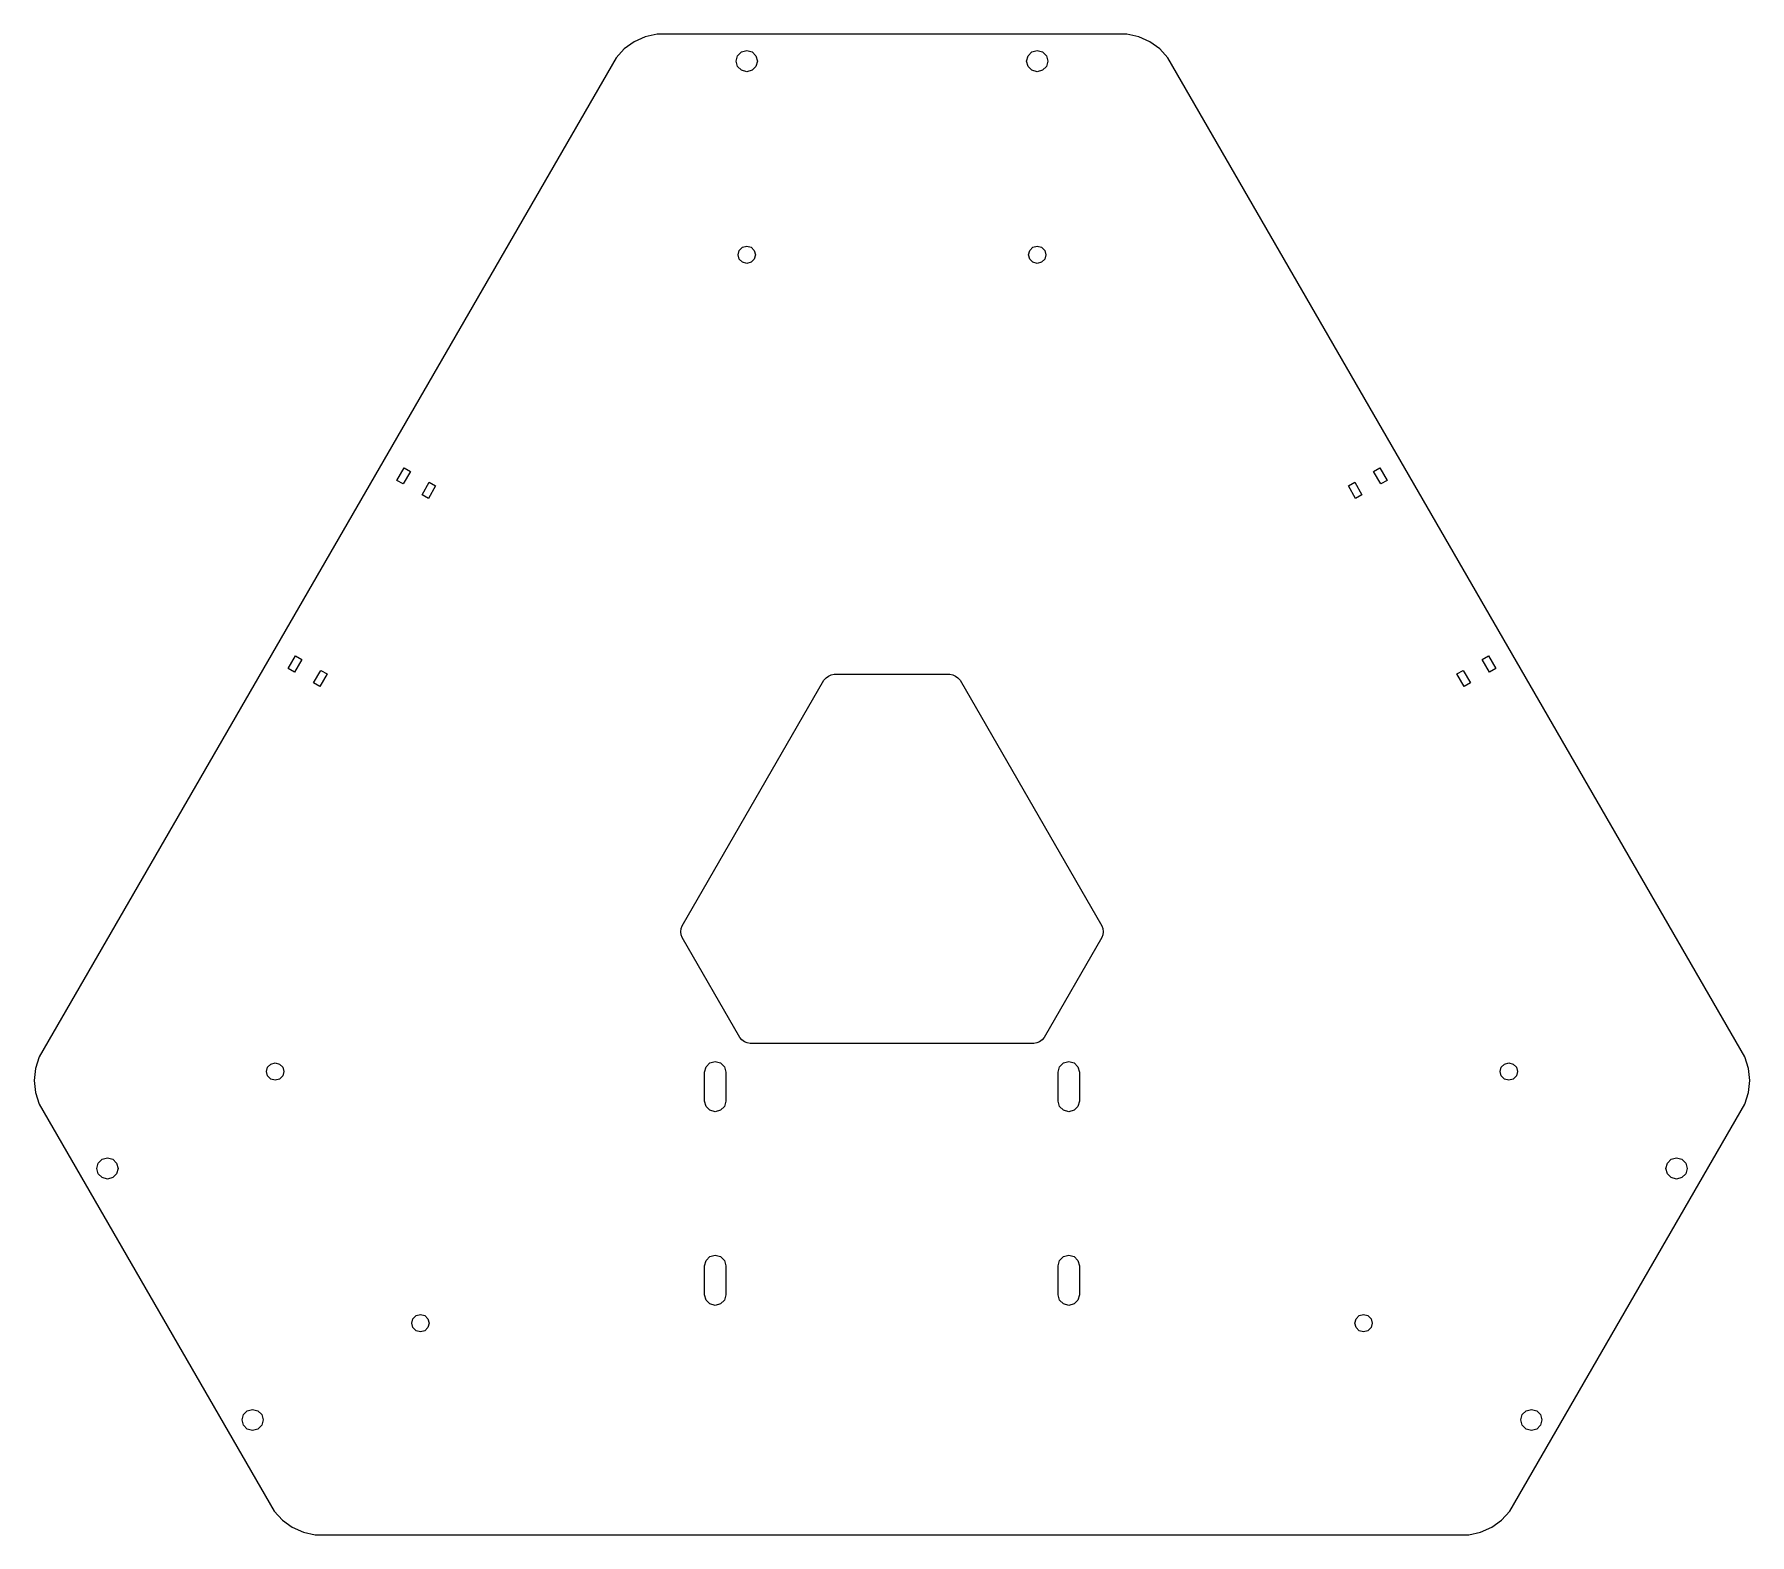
# Model space of a CAD drawing. Header units: metres. Extents: x -177 to 177, y -135 to 175.
import ezdxf

# ---------------------------------------------------------------- set-up
doc = ezdxf.new("R2010")
doc.units = ezdxf.units.M

msp = doc.modelspace()

# ---------------------------------------------------------------- linework, layer by layer
for p, q in [((-53.2676, 173.769), (-55.2971, 172.294)), ((-50.9758, 174.789), (-53.2676, 173.769)), ((-48.5219, 175.311), (-50.9758, 174.789)), ((48.5219, 175.311), (-48.5219, 175.311)), ((50.9758, 174.789), (48.5219, 175.311)), ((53.2676, 173.769), (50.9758, 174.789)), ((55.2971, 172.294), (53.2676, 173.769)), ((-56.9758, 170.43), (-176.085, -35.8726)), ((-55.2971, 172.294), (-56.9758, 170.43)), ((-32.2, 169.777), (-31.9052, 170.877)), ((-31.9052, 170.877), (-31.1, 171.682)), ((-31.1, 171.682), (-30, 171.977)), ((-30, 171.977), (-28.9, 171.682)), ((-28.9, 171.682), (-28.0947, 170.877)), ((-28.0947, 170.877), (-27.8, 169.777)), ((27.8, 169.777), (28.0947, 170.877)), ((28.0947, 170.877), (28.9, 171.682)), ((28.9, 171.682), (30, 171.977)), ((30, 171.977), (31.1, 171.682)), ((31.1, 171.682), (31.9052, 170.877)), ((31.9052, 170.877), (32.2, 169.777)), ((56.9758, 170.43), (55.2971, 172.294)), ((176.085, -35.8726), (56.9758, 170.43)), ((-31.9052, 168.677), (-32.2, 169.777)), ((-31.1, 167.871), (-31.9052, 168.677)), ((-30, 167.577), (-31.1, 167.871)), ((-28.9, 167.871), (-30, 167.577)), ((-28.0947, 168.677), (-28.9, 167.871)), ((-27.8, 169.777), (-28.0947, 168.677)), ((28.0947, 168.677), (27.8, 169.777)), ((28.9, 167.871), (28.0947, 168.677)), ((30, 167.577), (28.9, 167.871)), ((31.1, 167.871), (30, 167.577)), ((31.9052, 168.677), (31.1, 167.871)), ((32.2, 169.777), (31.9052, 168.677)), ((-31.5588, 130.677), (-30.9, 131.336)), ((-30.9, 131.336), (-30, 131.577)), ((-30, 131.577), (-29.1, 131.336)), ((-29.1, 131.336), (-28.4411, 130.677)), ((28.4411, 130.677), (29.1, 131.336)), ((29.1, 131.336), (30, 131.577)), ((30, 131.577), (30.9, 131.336)), ((30.9, 131.336), (31.5588, 130.677)), ((-31.8, 129.777), (-31.5588, 130.677)), ((-31.5588, 128.877), (-31.8, 129.777)), ((-30.9, 128.218), (-31.5588, 128.877)), ((-30, 127.977), (-30.9, 128.218)), ((-29.1, 128.218), (-30, 127.977)), ((-28.4411, 128.877), (-29.1, 128.218)), ((-28.4411, 130.677), (-28.2, 129.777)), ((-28.2, 129.777), (-28.4411, 128.877)), ((28.2, 129.777), (28.4411, 130.677)), ((28.4411, 128.877), (28.2, 129.777)), ((29.1, 128.218), (28.4411, 128.877)), ((30, 127.977), (29.1, 128.218)), ((30.9, 128.218), (30, 127.977)), ((31.5588, 128.877), (30.9, 128.218)), ((31.5588, 130.677), (31.8, 129.777)), ((31.8, 129.777), (31.5588, 128.877)), ((-102.244, 83.1894), (-100.744, 85.7875)), ((-99.4451, 85.0375), (-100.945, 82.4394)), ((-100.744, 85.7875), (-99.4451, 85.0375)), ((99.4451, 85.0375), (100.744, 85.7875)), ((100.945, 82.4394), (99.4451, 85.0375)), ((100.744, 85.7875), (102.244, 83.1894)), ((-100.945, 82.4394), (-102.244, 83.1894)), ((-97.048, 80.1894), (-95.548, 82.7875)), ((-94.2489, 82.0375), (-95.7489, 79.4394)), ((-95.548, 82.7875), (-94.2489, 82.0375)), ((94.2489, 82.0375), (95.548, 82.7875)), ((95.7489, 79.4394), (94.2489, 82.0375)), ((95.548, 82.7875), (97.048, 80.1894)), ((102.244, 83.1894), (100.945, 82.4394)), ((-95.7489, 79.4394), (-97.048, 80.1894)), ((97.048, 80.1894), (95.7489, 79.4394)), ((-124.666, 44.3532), (-123.166, 46.9513)), ((-121.867, 46.2013), (-123.367, 43.6032)), ((-123.166, 46.9513), (-121.867, 46.2013)), ((121.867, 46.2013), (123.166, 46.9513)), ((123.367, 43.6032), (121.867, 46.2013)), ((123.166, 46.9513), (124.666, 44.3532)), ((-123.367, 43.6032), (-124.666, 44.3532)), ((-119.47, 41.3532), (-117.97, 43.9513)), ((-116.671, 43.2013), (-118.171, 40.6032)), ((-117.97, 43.9513), (-116.671, 43.2013)), ((-13.6272, 42.3922), (-13.1198, 42.7609)), ((-13.1198, 42.7609), (-12.5468, 43.016)), ((-12.5468, 43.016), (-11.9333, 43.1464)), ((-11.9333, 43.1464), (11.9333, 43.1464)), ((11.9333, 43.1464), (12.5468, 43.016)), ((12.5468, 43.016), (13.1198, 42.7609)), ((13.1198, 42.7609), (13.6272, 42.3922)), ((116.671, 43.2013), (117.97, 43.9513)), ((118.171, 40.6032), (116.671, 43.2013)), ((117.97, 43.9513), (119.47, 41.3532)), ((124.666, 44.3532), (123.367, 43.6032)), ((-118.171, 40.6032), (-119.47, 41.3532)), ((-43.3325, -8.7982), (-14.0468, 41.9262)), ((-14.0468, 41.9262), (-13.6272, 42.3922)), ((13.6272, 42.3922), (14.0468, 41.9262)), ((14.0468, 41.9262), (43.3325, -8.7982)), ((119.47, 41.3532), (118.171, 40.6032)), ((-43.5919, -10.0184), (-43.5263, -9.3947)), ((-43.5263, -10.6421), (-43.5919, -10.0184)), ((-43.5263, -9.3947), (-43.3325, -8.7982)), ((43.3325, -8.7982), (43.5263, -9.3947)), ((43.5263, -9.3947), (43.5919, -10.0184)), ((43.5919, -10.0184), (43.5263, -10.6421)), ((-43.3325, -11.2386), (-43.5263, -10.6421)), ((-31.3992, -31.9078), (-43.3325, -11.2386)), ((43.3325, -11.2386), (31.3992, -31.9078)), ((43.5263, -10.6421), (43.3325, -11.2386)), ((-30.9795, -32.3738), (-31.3992, -31.9078)), ((-30.4721, -32.7425), (-30.9795, -32.3738)), ((-29.8992, -32.9976), (-30.4721, -32.7425)), ((-29.2857, -33.128), (-29.8992, -32.9976)), ((29.2857, -33.128), (-29.2857, -33.128)), ((29.8992, -32.9976), (29.2857, -33.128)), ((30.4721, -32.7425), (29.8992, -32.9976)), ((30.9795, -32.3738), (30.4721, -32.7425)), ((31.3992, -31.9078), (30.9795, -32.3738)), ((-176.86, -38.2585), (-177.122, -40.7534)), ((-176.085, -35.8726), (-176.86, -38.2585)), ((-129.19, -38.9076), (-128.949, -38.0076)), ((-128.949, -39.8076), (-129.19, -38.9076)), ((-128.949, -38.0076), (-128.29, -37.3488)), ((-128.29, -37.3488), (-127.39, -37.1076)), ((-127.39, -37.1076), (-126.49, -37.3488)), ((-126.49, -37.3488), (-125.831, -38.0076)), ((-125.831, -38.0076), (-125.59, -38.9076)), ((-125.59, -38.9076), (-125.831, -39.8076)), ((-38.7, -39), (-38.4052, -37.9)), ((-38.4052, -37.9), (-37.6, -37.0948)), ((-37.6, -37.0948), (-36.5, -36.8)), ((-36.5, -36.8), (-35.4, -37.0948)), ((-35.4, -37.0948), (-34.5947, -37.9)), ((-34.5947, -37.9), (-34.3, -39)), ((34.3, -39), (34.5947, -37.9)), ((34.5947, -37.9), (35.4, -37.0948)), ((35.4, -37.0948), (36.5, -36.8)), ((36.5, -36.8), (37.6, -37.0948)), ((37.6, -37.0948), (38.4052, -37.9)), ((38.4052, -37.9), (38.7, -39)), ((125.59, -38.9076), (125.831, -38.0076)), ((125.831, -39.8076), (125.59, -38.9076)), ((125.831, -38.0076), (126.49, -37.3488)), ((126.49, -37.3488), (127.39, -37.1076)), ((127.39, -37.1076), (128.29, -37.3488)), ((128.29, -37.3488), (128.949, -38.0076)), ((128.949, -38.0076), (129.19, -38.9076)), ((129.19, -38.9076), (128.949, -39.8076)), ((176.86, -38.2585), (176.085, -35.8726)), ((177.122, -40.7534), (176.86, -38.2585)), ((-177.122, -40.7534), (-176.86, -43.2484)), ((-128.29, -40.4664), (-128.949, -39.8076)), ((-127.39, -40.7076), (-128.29, -40.4664)), ((-126.49, -40.4664), (-127.39, -40.7076)), ((-125.831, -39.8076), (-126.49, -40.4664)), ((-38.7, -45), (-38.7, -39)), ((-34.3, -39), (-34.3, -45)), ((34.3, -45), (34.3, -39)), ((38.7, -39), (38.7, -45)), ((126.49, -40.4664), (125.831, -39.8076)), ((127.39, -40.7076), (126.49, -40.4664)), ((128.29, -40.4664), (127.39, -40.7076)), ((128.949, -39.8076), (128.29, -40.4664)), ((176.86, -43.2484), (177.122, -40.7534)), ((-176.86, -43.2484), (-176.085, -45.6343)), ((-176.085, -45.6343), (-127.563, -129.677)), ((-38.4052, -46.1), (-38.7, -45)), ((-34.3, -45), (-34.5947, -46.1)), ((34.5947, -46.1), (34.3, -45)), ((38.7, -45), (38.4052, -46.1)), ((127.563, -129.677), (176.085, -45.6343)), ((176.085, -45.6343), (176.86, -43.2484)), ((-37.6, -46.9053), (-38.4052, -46.1)), ((-36.5, -47.2), (-37.6, -46.9053)), ((-35.4, -46.9053), (-36.5, -47.2)), ((-34.5947, -46.1), (-35.4, -46.9053)), ((35.4, -46.9053), (34.5947, -46.1)), ((36.5, -47.2), (35.4, -46.9053)), ((37.6, -46.9053), (36.5, -47.2)), ((38.4052, -46.1), (37.6, -46.9053)), ((-164.231, -58.9076), (-163.936, -57.8076)), ((-163.936, -60.0076), (-164.231, -58.9076)), ((-163.936, -57.8076), (-163.131, -57.0023)), ((-163.131, -60.8129), (-163.936, -60.0076)), ((-163.131, -57.0023), (-162.031, -56.7076)), ((-162.031, -56.7076), (-160.931, -57.0023)), ((-160.931, -57.0023), (-160.126, -57.8076)), ((-160.126, -60.0076), (-160.931, -60.8129)), ((-160.126, -57.8076), (-159.831, -58.9076)), ((-159.831, -58.9076), (-160.126, -60.0076)), ((159.831, -58.9076), (160.126, -57.8076)), ((160.126, -60.0076), (159.831, -58.9076)), ((160.126, -57.8076), (160.931, -57.0023)), ((160.931, -60.8129), (160.126, -60.0076)), ((160.931, -57.0023), (162.031, -56.7076)), ((162.031, -56.7076), (163.131, -57.0023)), ((163.131, -57.0023), (163.936, -57.8076)), ((163.936, -60.0076), (163.131, -60.8129)), ((163.936, -57.8076), (164.231, -58.9076)), ((164.231, -58.9076), (163.936, -60.0076)), ((-162.031, -61.1076), (-163.131, -60.8129)), ((-160.931, -60.8129), (-162.031, -61.1076)), ((162.031, -61.1076), (160.931, -60.8129)), ((163.131, -60.8129), (162.031, -61.1076)), ((-38.7, -79), (-38.4052, -77.9)), ((-38.4052, -77.9), (-37.6, -77.0948)), ((-37.6, -77.0948), (-36.5, -76.8)), ((-36.5, -76.8), (-35.4, -77.0948)), ((-35.4, -77.0948), (-34.5947, -77.9)), ((-34.5947, -77.9), (-34.3, -79)), ((34.3, -79), (34.5947, -77.9)), ((34.5947, -77.9), (35.4, -77.0948)), ((35.4, -77.0948), (36.5, -76.8)), ((36.5, -76.8), (37.6, -77.0948)), ((37.6, -77.0948), (38.4052, -77.9)), ((38.4052, -77.9), (38.7, -79)), ((-38.7, -85), (-38.7, -79)), ((-34.3, -79), (-34.3, -85)), ((34.3, -85), (34.3, -79)), ((38.7, -79), (38.7, -85)), ((-38.4052, -86.1), (-38.7, -85)), ((-34.3, -85), (-34.5947, -86.1)), ((34.5947, -86.1), (34.3, -85)), ((38.7, -85), (38.4052, -86.1)), ((-37.6, -86.9052), (-38.4052, -86.1)), ((-36.5, -87.2), (-37.6, -86.9052)), ((-35.4, -86.9052), (-36.5, -87.2)), ((-34.5947, -86.1), (-35.4, -86.9052)), ((35.4, -86.9052), (34.5947, -86.1)), ((36.5, -87.2), (35.4, -86.9052)), ((37.6, -86.9052), (36.5, -87.2)), ((38.4052, -86.1), (37.6, -86.9052)), ((-99.1899, -90.8691), (-98.9488, -89.9691)), ((-98.9488, -91.7691), (-99.1899, -90.8691)), ((-98.9488, -89.9691), (-98.2899, -89.3103)), ((-98.2899, -92.428), (-98.9488, -91.7691)), ((-98.2899, -89.3103), (-97.3899, -89.0691)), ((-97.3899, -89.0691), (-96.4899, -89.3103)), ((-96.4899, -89.3103), (-95.8311, -89.9691)), ((-95.8311, -91.7691), (-96.4899, -92.4279)), ((-95.8311, -89.9691), (-95.5899, -90.8691)), ((-95.5899, -90.8691), (-95.8311, -91.7691)), ((95.5899, -90.8691), (95.8311, -89.9691)), ((95.8311, -91.7691), (95.5899, -90.8691)), ((95.8311, -89.9691), (96.4899, -89.3103)), ((96.4899, -92.4279), (95.8311, -91.7691)), ((96.4899, -89.3103), (97.3899, -89.0691)), ((97.3899, -89.0691), (98.2899, -89.3103)), ((98.2899, -89.3103), (98.9488, -89.9691)), ((98.9488, -91.7691), (98.2899, -92.428)), ((98.9488, -89.9691), (99.1899, -90.8691)), ((99.1899, -90.8691), (98.9488, -91.7691)), ((-97.3899, -92.6691), (-98.2899, -92.428)), ((-96.4899, -92.4279), (-97.3899, -92.6691)), ((97.3899, -92.6691), (96.4899, -92.4279)), ((98.2899, -92.428), (97.3899, -92.6691)), ((-134.231, -110.869), (-133.936, -109.769)), ((-133.936, -109.769), (-133.131, -108.964)), ((-133.131, -108.964), (-132.031, -108.669)), ((-132.031, -108.669), (-130.931, -108.964)), ((-130.931, -108.964), (-130.126, -109.769)), ((-130.126, -109.769), (-129.831, -110.869)), ((129.831, -110.869), (130.126, -109.769)), ((130.126, -109.769), (130.931, -108.964)), ((130.931, -108.964), (132.031, -108.669)), ((132.031, -108.669), (133.131, -108.964)), ((133.131, -108.964), (133.936, -109.769)), ((133.936, -109.769), (134.231, -110.869)), ((-133.936, -111.969), (-134.231, -110.869)), ((-133.131, -112.774), (-133.936, -111.969)), ((-132.031, -113.069), (-133.131, -112.774)), ((-130.931, -112.774), (-132.031, -113.069)), ((-130.126, -111.969), (-130.931, -112.774)), ((-129.831, -110.869), (-130.126, -111.969)), ((130.126, -111.969), (129.831, -110.869)), ((130.931, -112.774), (130.126, -111.969)), ((132.031, -113.069), (130.931, -112.774)), ((133.131, -112.774), (132.031, -113.069)), ((133.936, -111.969), (133.131, -112.774)), ((134.231, -110.869), (133.936, -111.969)), ((-127.563, -129.677), (-125.884, -131.541)), ((125.884, -131.541), (127.563, -129.677)), ((-125.884, -131.541), (-123.855, -133.016)), ((-123.855, -133.016), (-121.563, -134.036)), ((-121.563, -134.036), (-119.109, -134.558)), ((-119.109, -134.558), (119.109, -134.558)), ((119.109, -134.558), (121.563, -134.036)), ((121.563, -134.036), (123.855, -133.016)), ((123.855, -133.016), (125.884, -131.541))]:
    msp.add_line(p, q)

doc.saveas('drawing.dxf')
